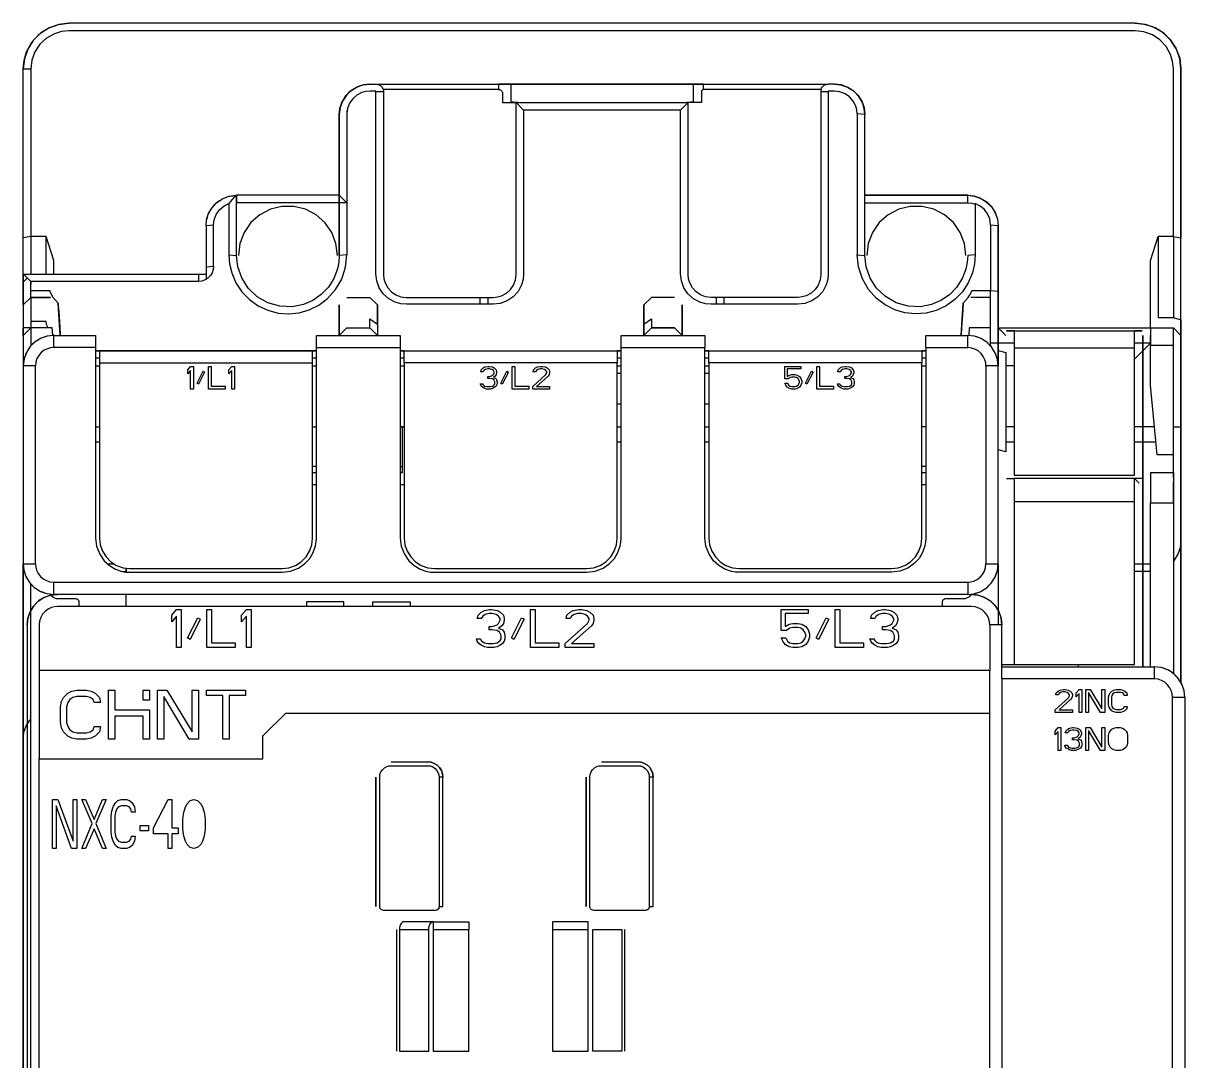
# Model space of a CAD drawing. Header units: millimetres. Extents: x 0 to 76, y 0 to 128.
# Drawn here: x 0 to 76.3, y 59.4 to 127.5 of the extents above; entities that cross this region are included whole.
import ezdxf

# ---------------------------------------------------------------- set-up
doc = ezdxf.new("R2010")
doc.units = ezdxf.units.MM

# ---------------------------------------------------------------- blocks, each defined once
blk = doc.blocks.new('CHINT_1fa321dc94625c5e8a72dc7045095d5d_FACE_0')
at = {"color": 141, "linetype": 'Continuous', "true_color": 0x40d9ff}
for p, q in [((73, 127.5), (3, 127.5)), ((23.65, 123), (23.15, 123)), ((52.373, 123.151), (44.65, 123.151)), ((52.85, 123), (52.35, 123)), ((53.25, 123.5), (52.85, 123.5)), ((20.75, 121.5), (20.75, 116.2)), ((21.25, 121.5), (21.25, 115.7)), ((55.25, 116.2), (55.25, 121.5)), ((13.956, 116.2), (14, 116.2)), ((20.75, 116.2), (14, 116.2)), ((20.75, 116.2), (14, 116.2)), ((14, 116.2), (14, 116.2)), ((14, 116.2), (14, 116.2)), ((14, 116.2), (14, 115.7)), ((21.25, 115.7), (20.75, 116.2)), ((55.25, 116.2), (55.25, 116.2)), ((62, 116.2), (55.25, 116.2)), ((14, 115.7), (14, 115.7)), ((21.25, 115.7), (14, 115.7)), ((64, 114.2), (64, 109.913)), ((0.5, 113.5), (0, 113.419)), ((0, 109), (0, 113.419)), ((0.5, 113.5), (0.5, 111)), ((75.5, 113.5), (74.5, 113.5)), ((75.5, 113.5), (76, 113.419)), ((12, 111.647), (12, 111)), ((12.5, 111.544), (12.5, 111.544)), ((0.5, 110.544), (0.044, 111)), ((11.5, 111), (0.044, 111)), ((0.5, 110.544), (0.5, 110.36)), ((63.5, 106.307), (63.5, 109.956)), ((64, 107.5), (64, 109.913)), ((0.5, 109.156), (0.5, 108.408)), ((30, 109.044), (30, 109.5)), ((30.5, 109.5), (30.5, 109.044)), ((45.5, 109.044), (45.5, 109.5)), ((46, 109.5), (46, 109.044)), ((63.5, 109.5), (62.201, 109.5)), ((0, 108.927), (0, 108.77)), ((0, 108.742), (0, 108.501)), ((0, 108.435), (0, 108.077)), ((0, 107.5), (0, 105)), ((0, 107.5), (0, 20.5)), ((2, 107), (1.927, 107.073)), ((20.75, 107), (21.25, 107.5)), ((21.25, 107.5), (22.75, 107.5)), ((41.25, 107.5), (42.75, 107.5)), ((42.75, 107.5), (41.25, 107.5)), ((41.25, 107.5), (41.25, 107.5)), ((42.75, 107.5), (43.25, 107)), ((64, 106.5), (64, 107.5)), ((64, 107.5), (64, 106.018)), ((64, 105), (64, 107.5)), ((64, 107.5), (64, 107.5)), ((65.05, 107.3), (72.95, 107.3)), ((5, 106), (4.75, 106)), ((19.25, 106.2), (24.75, 106.2)), ((39.25, 106.2), (44.75, 106.2)), ((64, 106.5), (63.5, 106.5)), ((64, 106.5), (64, 106.018)), ((65.05, 106.5), (64, 106.5)), ((64, 105), (64, 106.5)), ((64, 106.018), (64, 105)), ((65.05, 106.188), (72.95, 106.188)), ((5, 105.5), (4.75, 105.5)), ((19.25, 105.5), (19, 105.5)), ((25, 105.5), (24.75, 105.5)), ((39.25, 105.5), (39, 105.5)), ((45, 105.5), (44.75, 105.5)), ((59.25, 105.5), (59, 105.5)), ((4.75, 105), (5, 105)), ((19, 105), (19.25, 105)), ((24.75, 105), (25, 105)), ((39, 105), (39.25, 105)), ((39.25, 104.5), (39, 104.5)), ((44.75, 105), (45, 105)), ((45, 104.5), (44.75, 104.5)), ((59, 105), (59.25, 105)), ((65.05, 105), (64.5, 105)), ((39, 102.5), (39.25, 102.5)), ((44.75, 102.5), (45, 102.5)), ((4.75, 101), (5, 101)), ((19, 101), (19.25, 101)), ((39, 101), (39.25, 101)), ((44.75, 101), (45, 101)), ((59.25, 101), (59, 101)), ((65.05, 101), (64.5, 101)), ((74.265, 101), (72.95, 101)), ((5, 100), (4.75, 100)), ((39.25, 100), (39, 100)), ((45, 100), (44.75, 100)), ((65.05, 100), (64.5, 100)), ((74.359, 100), (72.95, 100)), ((19.25, 98.386), (19, 98.386)), ((59.25, 98.386), (59, 98.386)), ((19, 98), (19.25, 98)), ((59, 98), (59.25, 98)), ((19.25, 97.2), (19, 97.2)), ((25, 97.2), (24.75, 97.2)), ((59.25, 97.2), (59, 97.2)), ((64.55, 97.6), (65.019, 97.6)), ((73.45, 97.6), (72.981, 97.6)), ((75.5, 96), (75.5, 97.371)), ((65.05, 96.1), (72.95, 96.1)), ((75.5, 96), (75.5, 84.807)), ((5.542, 92), (5.97, 92)), ((64, 92), (64, 88)), ((72.95, 92), (74, 92)), ((74, 91.5), (72.95, 91.5)), ((0.5, 36), (0.5, 90.693)), ((6.75, 89.2), (6.75, 90)), ((0.25, 88), (0.25, 40)), ((64.25, 85.384), (69.25, 85.384)), ((69.25, 85.39), (69.25, 85.25)), ((64.25, 84.45), (64.25, 43.55)), ((24.15, 79), (26.55, 79)), ((37.95, 79), (40.35, 79)), ((24.5, 68), (24.5, 60)), ((24.699, 68), (26.616, 68)), ((26.918, 68), (29.25, 68)), ((34.75, 68), (37.082, 68)), ((39.5, 60), (39.5, 68))]:
    blk.add_line(p, q, dxfattribs=at)
for points in [[(0, 124.5), (0.055, 125.071), (0.22, 125.627), (0.564, 126.25), (1.047, 126.777), (1.64, 127.174), (2.305, 127.418), (3, 127.5)], [(3, 127.5), (2.332, 127.425), (1.698, 127.203), (1.13, 126.845), (0.655, 126.37), (0.297, 125.802), (0.075, 125.168), (0, 124.5)], [(73, 127.5), (73.571, 127.445), (74.127, 127.28), (74.75, 126.936), (75.277, 126.453), (75.674, 125.86), (75.918, 125.195), (76, 124.5)], [(76, 124.5), (75.925, 125.168), (75.703, 125.802), (75.346, 126.37), (74.87, 126.845), (74.302, 127.203), (73.668, 127.425), (73, 127.5)], [(75.5, 113.5), (75.5, 124.5), (75.453, 124.982), (75.311, 125.453), (75.022, 125.97), (74.618, 126.405), (74.124, 126.733), (73.572, 126.934), (73, 127), (3, 127), (2.518, 126.953), (2.047, 126.811), (1.53, 126.522), (1.095, 126.118), (0.767, 125.624), (0.566, 125.072), (0.5, 124.5)], [(0, 113.419), (0, 124.5), (0.5, 124.5), (0.5, 113.5)], [(75.5, 101), (76, 101), (76, 124.5), (76, 113.419)], [(22.75, 123.5), (22.344, 123.458), (21.953, 123.334), (21.551, 123.101), (21.214, 122.781), (20.96, 122.393), (20.803, 121.957), (20.75, 121.5)], [(20.75, 121.5), (20.8, 121.945), (20.948, 122.368), (21.186, 122.747), (21.503, 123.064), (21.882, 123.302), (22.305, 123.45), (22.75, 123.5)], [(20.75, 121.5), (20.791, 121.904), (20.913, 122.291), (21.146, 122.694), (21.467, 123.034), (21.856, 123.289), (22.293, 123.447), (22.75, 123.5)], [(32.85, 121.802), (32.85, 111.044), (32.816, 110.676), (32.713, 110.317), (32.486, 109.894), (32.162, 109.534), (31.762, 109.264), (31.314, 109.098), (30.85, 109.044), (25.15, 109.044), (24.782, 109.078), (24.422, 109.181), (23.997, 109.41), (23.638, 109.735), (23.368, 110.136), (23.204, 110.581), (23.15, 111.044), (23.15, 123.044), (22.75, 123.044), (22.487, 123.02), (22.231, 122.951), (21.906, 122.783), (21.63, 122.542), (21.422, 122.241), (21.293, 121.901), (21.25, 121.544), (21.25, 112.294)], [(22.75, 123.5), (23.15, 123.5), (31.2, 123.5), (31.2, 123.151), (23.627, 123.151)], [(23.15, 123.5), (23.224, 123.494), (23.289, 123.48), (23.378, 123.445), (23.469, 123.385), (23.555, 123.293), (23.627, 123.151)], [(23.627, 123.151), (23.644, 123.078), (23.65, 123), (23.65, 111), (23.677, 110.717), (23.756, 110.448), (23.926, 110.133), (24.166, 109.868), (24.462, 109.667), (24.795, 109.542), (25.15, 109.5), (30.85, 109.5), (31.135, 109.527), (31.405, 109.607), (31.718, 109.777), (31.982, 110.016), (32.182, 110.312), (32.307, 110.644), (32.35, 111), (32.351, 122.3)], [(31.2, 123.5), (44.65, 123.5), (44.475, 123.5), (44.1, 123.5), (31.9, 123.5), (31.525, 123.5), (31.2, 123.5)], [(31.2, 123.151), (31.263, 123.144), (31.321, 123.122), (31.374, 123.087), (31.417, 123.041), (31.448, 122.986), (31.463, 122.936), (31.468, 122.883), (31.468, 122.3), (32.351, 122.3)], [(43.293, 122.3), (43.373, 122.301), (43.449, 122.303), (43.553, 122.31), (43.646, 122.32), (44, 122.367), (44, 123.5), (32, 123.5), (32, 122.367), (32.354, 122.32), (32.415, 122.313), (32.481, 122.307), (32.589, 122.302), (32.707, 122.3)], [(54.75, 121.544), (54.727, 121.806), (54.658, 122.06), (54.491, 122.387), (54.249, 122.662), (53.948, 122.871), (53.607, 123), (53.25, 123.044), (52.85, 123.044), (52.85, 111.044), (52.816, 110.676), (52.714, 110.318), (52.485, 109.892), (52.16, 109.532), (51.758, 109.262), (51.312, 109.097), (50.85, 109.044), (45.15, 109.044), (44.78, 109.078), (44.419, 109.182), (43.996, 109.41), (43.638, 109.734), (43.369, 110.135), (43.204, 110.581), (43.15, 111.044), (43.15, 121.802)], [(52.373, 123.151), (52.356, 123.077), (52.35, 123), (52.35, 111), (52.307, 110.644), (52.182, 110.312), (51.982, 110.016), (51.718, 109.777), (51.405, 109.607), (51.135, 109.527), (50.85, 109.5), (45.15, 109.5), (44.795, 109.542), (44.462, 109.667), (44.166, 109.868), (43.926, 110.133), (43.756, 110.448), (43.677, 110.717), (43.65, 111), (43.648, 122.3)], [(44.65, 123.151), (44.627, 123.149), (44.605, 123.142), (44.581, 123.129), (44.56, 123.11), (44.545, 123.087), (44.535, 123.061), (44.532, 123.033), (44.532, 122.3), (43.648, 122.3)], [(44.65, 123.151), (44.65, 123.5), (52.85, 123.5)], [(52.373, 123.151), (52.412, 123.242), (52.465, 123.32), (52.525, 123.38), (52.587, 123.426), (52.641, 123.454), (52.701, 123.477), (52.77, 123.494), (52.85, 123.5)], [(55.25, 121.5), (55.208, 121.906), (55.084, 122.298), (54.851, 122.699), (54.531, 123.036), (54.142, 123.29), (53.707, 123.447), (53.25, 123.5)], [(53.25, 123.5), (53.695, 123.45), (54.118, 123.302), (54.497, 123.064), (54.814, 122.747), (55.052, 122.368), (55.2, 121.945), (55.25, 121.5)], [(53.25, 123.5), (53.659, 123.458), (54.052, 123.332), (54.452, 123.099), (54.787, 122.779), (55.04, 122.392), (55.197, 121.957), (55.25, 121.5)], [(32.85, 121.802), (32.351, 122.3), (43.648, 122.3), (43.15, 121.802), (32.85, 121.802)], [(20.75, 116.2), (20.75, 112.25), (20.75, 121.5)], [(21.264, 121.661), (21.273, 121.764), (21.279, 121.786)], [(55.25, 121.5), (54.75, 121.544), (54.75, 112.294), (55.25, 112.25), (55.25, 121.5)], [(12, 114.2), (12.038, 114.586), (12.15, 114.959), (12.374, 115.365), (12.687, 115.709), (13.071, 115.971), (13.501, 116.137), (13.956, 116.2)], [(13.09, 115.979), (13.108, 115.99), (13.302, 116.06)], [(13.102, 115.983), (13.132, 116.002), (13.338, 116.074)], [(13.5, 115.658), (13.5, 112.294), (14, 112.25), (14, 116.2)], [(13.956, 116.2), (13.711, 115.93), (13.5, 115.658)], [(13.523, 116.14), (13.543, 116.147), (13.748, 116.171)], [(13.528, 116.141), (13.555, 116.15), (13.779, 116.175)], [(55.25, 116.2), (62, 116.2), (62, 116.2)], [(55.25, 115.7), (62, 115.7), (62, 116.2)], [(55.25, 112.25), (55.25, 112.25), (55.25, 116.2)], [(62, 116.2), (62.407, 116.158), (62.798, 116.034), (63.199, 115.801), (63.536, 115.481), (63.79, 115.092), (63.947, 114.657), (64, 114.2)], [(62, 116.2), (62.445, 116.15), (62.868, 116.002), (63.247, 115.764), (63.564, 115.447), (63.802, 115.068), (63.95, 114.645), (64, 114.2)], [(62, 116.2), (62.044, 116.2), (62.43, 116.153), (62.802, 116.032), (63.202, 115.799), (63.537, 115.479), (63.79, 115.092), (63.947, 114.657), (64, 114.2)], [(12.159, 114.976), (12.166, 114.997), (12.272, 115.18)], [(12.178, 115.01), (12.198, 115.068), (12.297, 115.225)], [(12.389, 115.381), (12.399, 115.399), (12.546, 115.553)], [(12.408, 115.402), (12.436, 115.447), (12.577, 115.588)], [(12.5, 114.244), (12.514, 114.452), (12.558, 114.655), (12.695, 114.983), (12.907, 115.271), (13.181, 115.5), (13.5, 115.658)], [(12.705, 115.721), (12.719, 115.736), (12.896, 115.851)], [(12.722, 115.732), (12.753, 115.764), (12.931, 115.876)], [(20.625, 112.25), (20.531, 113.028), (20.253, 113.76), (19.808, 114.405), (19.221, 114.925), (18.527, 115.289), (17.767, 115.476), (16.983, 115.476), (16.223, 115.289), (15.529, 114.925), (14.942, 114.405), (14.497, 113.76), (14.219, 113.028), (14.125, 112.25)], [(61.875, 112.25), (61.781, 113.028), (61.503, 113.76), (61.058, 114.405), (60.471, 114.925), (59.777, 115.289), (59.017, 115.476), (58.233, 115.476), (57.473, 115.289), (56.779, 114.925), (56.192, 114.405), (55.747, 113.76), (55.469, 113.028), (55.375, 112.25)], [(62, 115.7), (62.264, 115.677), (62.5, 115.612)], [(63.5, 114.244), (63.486, 114.449), (63.444, 114.65), (63.307, 114.98), (63.095, 115.269), (62.82, 115.499), (62.5, 115.658), (62.5, 112.294)], [(12.041, 114.596), (12.042, 114.606), (12.079, 114.723)], [(12.047, 114.617), (12.05, 114.645), (12.087, 114.75)], [(12, 111.5), (12.5, 111.544), (12.5, 114.244), (12, 114.2), (12, 111.5)], [(64, 114.2), (63.5, 114.244), (63.5, 109.956), (64, 109.913)], [(64, 107.5), (64, 114.2), (64, 114.2)], [(1.5, 111), (1.5, 113.5), (0.5, 113.5)], [(2, 111), (2, 111.919), (1.5, 113.5)], [(74, 107.5), (74, 111.919), (74.5, 113.5)], [(74.5, 113.5), (74.5, 108.184), (75.5, 108.184)], [(75.5, 113.5), (75.5, 108.184), (76, 108.026), (76, 113.419)], [(13.5, 112.294), (13.545, 111.701), (13.686, 111.11), (13.958, 110.465), (14.349, 109.873), (14.844, 109.359), (15.422, 108.947), (16.058, 108.649), (16.731, 108.472), (17.423, 108.419), (18.112, 108.489), (18.781, 108.683), (19.41, 108.996), (19.977, 109.422), (20.506, 110.011), (20.906, 110.699), (21.166, 111.492), (21.25, 112.294)], [(21.25, 112.294), (20.75, 112.25), (20.721, 111.811), (20.633, 111.369), (20.396, 110.745), (20.033, 110.171), (19.561, 109.679), (19.005, 109.294), (18.389, 109.031), (17.666, 108.888), (16.85, 108.916), (16.068, 109.138), (15.362, 109.541), (14.771, 110.103), (14.341, 110.772), (14.083, 111.505), (14, 112.25)], [(62.5, 112.294), (62.455, 111.7), (62.314, 111.108), (62.041, 110.463), (61.649, 109.871), (61.154, 109.358), (60.576, 108.946), (59.94, 108.648), (59.266, 108.472), (58.574, 108.419), (57.884, 108.49), (57.214, 108.684), (56.586, 108.999), (56.019, 109.426), (55.49, 110.016), (55.091, 110.706), (54.833, 111.496), (54.75, 112.294)], [(62.5, 112.294), (62, 112.25), (61.97, 111.801), (61.878, 111.35), (61.638, 110.729), (61.273, 110.157), (60.798, 109.668), (60.239, 109.286), (59.623, 109.026), (58.898, 108.886), (58.083, 108.919), (57.301, 109.146), (56.597, 109.552), (56.021, 110.103), (55.591, 110.771), (55.333, 111.504), (55.25, 112.25)], [(12.5, 111.544), (12.477, 111.327), (12.405, 111.12), (12.287, 110.927), (12.128, 110.765), (11.936, 110.644), (11.724, 110.569), (11.5, 110.544)], [(12, 111.5), (12, 111), (11.5, 111)], [(0, 109), (0, 111), (0.044, 111)], [(0, 111), (0, 109.913), (0, 109.693), (0, 109.489), (0, 109.309), (0, 109.165), (0, 109.064), (0, 109.016), (0, 109)], [(0.044, 111), (0.03, 111), (0.008, 111), (0, 111)], [(0, 109), (0, 110.5), (0.272, 110.772)], [(11.5, 111), (11.5, 110.544), (0.5, 110.544)], [(12, 111), (12, 110.957), (12, 110.831), (12, 110.684)], [(0, 110.5), (0, 110.492), (0, 110.467), (0, 110.381), (0, 110.248), (0, 110.074), (0, 109)], [(0.5, 109.402), (0.5, 109.956), (0.5, 110.544)], [(0.5, 109.956), (1.738, 109.956), (1.754, 109.879), (1.782, 109.801), (1.954, 109.519), (2.291, 109.128)], [(61.709, 109.128), (62.024, 109.491), (62.151, 109.672), (62.228, 109.825), (62.262, 109.956), (63.5, 109.956)], [(64, 109.913), (64, 109.748), (64, 109.592), (64, 109.392), (64, 109.226), (64, 109.101), (64, 109.025), (64, 109), (64, 108.977), (64, 108.909), (64, 108.743), (64, 108.501), (64, 108.199), (64, 107.857), (64, 107.5)], [(0.5, 109.5), (0.5, 109.447), (0.5, 109.292), (0.5, 109.039), (0.5, 108.703), (0.5, 108.304), (0.5, 107.909), (0.5, 107.5), (0, 107.5)], [(0.5, 109.5), (0, 109), (0, 108.977), (0, 108.909), (0, 108.742)], [(0.5, 109.5), (0.5, 109.5), (0.5, 109.5)], [(0.5, 109.5), (1.799, 109.5), (0.5, 109.5)], [(2.291, 109.128), (2.295, 109.076), (2.297, 109.044), (2.298, 109.033), (2.299, 109.011), (2.304, 108.943), (2.315, 108.777), (2.331, 108.535), (2.351, 108.233), (2.374, 107.891), (2.398, 107.533), (2.433, 107), (2.291, 109.128)], [(21.25, 109.5), (22.75, 109.5), (23.25, 109)], [(42.75, 109.5), (41.25, 109.5), (40.75, 109)], [(61.709, 109.128), (61.705, 109.076), (61.703, 109.044), (61.702, 109.033), (61.699, 108.99), (61.691, 108.861), (61.677, 108.652), (61.658, 108.376), (61.637, 108.049), (61.62, 107.795), (61.602, 107.533), (61.567, 107), (61.709, 109.128)], [(0, 108.501), (0, 108.199), (0, 107.857), (0, 107.5)], [(20.75, 107), (20.75, 107.07), (20.75, 107.271), (20.75, 107.474), (20.75, 107.732), (20.75, 108.561), (20.75, 108.747), (20.75, 108.886), (20.75, 108.971), (20.75, 109), (20.75, 108.957), (20.75, 108.828), (20.75, 108.619), (20.75, 108.344), (20.75, 108.019), (20.75, 107.763), (20.75, 107.5), (20.75, 107)], [(23.25, 107.732), (23.25, 108.561), (23.25, 108.714), (23.25, 108.836), (23.25, 108.959), (23.25, 109)], [(23.25, 109), (23.25, 108.977), (23.25, 108.909), (23.25, 108.743), (23.25, 108.501), (23.25, 108.199), (23.25, 107.857), (23.25, 107.5), (23.25, 107), (23.25, 107)], [(40.75, 107), (40.75, 107.5), (40.75, 107.763), (40.75, 108.019), (40.75, 108.344), (40.75, 108.619), (40.75, 108.828), (40.75, 108.957), (40.75, 109)], [(40.75, 109), (40.75, 108.971), (40.75, 108.886), (40.75, 108.747), (40.75, 108.561), (40.75, 107.732)], [(43.25, 107), (43.25, 107.029), (43.25, 107.121), (43.25, 107.37), (43.25, 107.732), (43.25, 108.561), (43.25, 108.714), (43.25, 108.836), (43.25, 108.959), (43.25, 109), (43.25, 108.977), (43.25, 108.909), (43.25, 108.743), (43.25, 108.501), (43.25, 108.199), (43.25, 107.857), (43.25, 107.5), (43.25, 107)], [(1.628, 107.5), (1.533, 107.714), (1.5, 107.926), (0.5, 107.926)], [(22.75, 107.5), (22.75, 107.523), (22.75, 107.596), (22.75, 107.796), (22.75, 108.086), (23.25, 107.732)], [(23.25, 107.732), (23.25, 107.478), (23.25, 107.273), (23.25, 107.067), (23.25, 107)], [(40.75, 107.732), (41.25, 108.086), (41.25, 107.879), (41.25, 107.716), (41.25, 107.556), (41.25, 107.5)], [(40.75, 107.732), (40.75, 107.474), (40.75, 107.271), (40.75, 107.07), (40.75, 107)], [(76, 108.026), (76, 107.834), (76, 107.653), (76, 107.429), (76, 107.243), (76, 107.107), (76, 107.026), (76, 107)], [(0, 107), (0.5, 107.5), (0.5, 106.314)], [(0, 107.5), (0, 107.49), (0, 107.357), (0, 107.163), (0, 107.04), (0, 107)], [(0, 107), (0, 107.016), (0, 107.064), (0, 107.172), (0, 107.333), (0, 107.5)], [(2, 107), (1.582, 106.956), (1.183, 106.825), (0.788, 106.591), (0.457, 106.273), (0.208, 105.888), (0.053, 105.456), (0, 105)], [(1.933, 106.993), (1.899, 107.5), (0.5, 107.5)], [(1.159, 106.811), (1.132, 106.802), (0.942, 106.683)], [(1.568, 106.951), (1.555, 106.95), (1.432, 106.907)], [(2, 107), (2, 107.011), (1.926, 107.099)], [(4.75, 106.2), (2, 106.2), (2, 107)], [(2, 107), (4.75, 107), (4.75, 106.2)], [(19.25, 106.2), (19.25, 107), (24.75, 107), (24.75, 106.2)], [(21.25, 107.5), (22.75, 107.5), (23.25, 107)], [(39.25, 106.2), (39.25, 107), (44.75, 107), (44.75, 106.2)], [(41.25, 107.5), (40.75, 107), (40.75, 107), (41.25, 107.5)], [(59.25, 106.2), (62, 106.2), (62, 107)], [(59.25, 106.2), (59.25, 107), (62, 107)], [(64, 105), (63.956, 105.418), (63.825, 105.817), (63.591, 106.212), (63.273, 106.543), (62.888, 106.792), (62.456, 106.947), (62, 107)], [(62.45, 106.948), (62.445, 106.95), (62.001, 107)], [(63.5, 106.307), (63.5, 107.5), (62.101, 107.5), (62.067, 106.992)], [(62.877, 106.796), (62.868, 106.802), (62.593, 106.898)], [(64, 107.5), (74, 107.5), (75.5, 107.5), (76, 107), (76, 84.194), (76, 93.5)], [(64, 107.5), (64.5, 107), (64, 107.5)], [(64, 106.018), (64, 106.424), (64, 106.786), (64, 107.087), (64, 107.313), (64, 107.453), (64, 107.5)], [(64, 107.5), (64, 107.494), (64, 107.475), (64, 107.426), (64, 107.354), (64, 106.5)], [(65.05, 107.3), (64.983, 107.3), (64.839, 107.3), (64.718, 107.3), (64.626, 107.3), (64.569, 107.3), (64.55, 107.3), (64.646, 107.3), (64.739, 107.3), (64.843, 107.3), (64.93, 107.3), (64.996, 107.3), (65.037, 107.3), (65.05, 107.3)], [(65.05, 107.3), (65.05, 107.277), (65.05, 107.208), (65.05, 107.046), (65.05, 106.812), (65.05, 106.52), (65.05, 106.188)], [(72.95, 106.188), (72.95, 106.493), (72.95, 106.764), (72.95, 106.99), (72.95, 107.159), (72.95, 107.264), (72.95, 107.3)], [(72.95, 107.3), (73.067, 107.3), (73.205, 107.3), (73.316, 107.3), (73.397, 107.3), (73.437, 107.3), (73.45, 107.3), (73.334, 107.3), (73.224, 107.3), (73.125, 107.3), (73.044, 107.3), (72.987, 107.3), (72.959, 107.3), (72.95, 107.3)], [(73.5, 94.8), (73.5, 105.793), (73.5, 107), (73.5, 106.957), (73.5, 106.827), (73.5, 106.616), (73.5, 106.392), (73.5, 106.134), (73.5, 103.741), (73.5, 95.2), (73.5, 97.5), (73.5, 97.457), (73.5, 97.327), (73.5, 97.117), (73.5, 96.84), (73.5, 96.514), (73.5, 96.261), (73.5, 96), (73.5, 85.25)], [(74, 107.5), (74, 107.454), (74, 107.318), (74, 107.071), (74, 106.739), (74, 106.345)], [(74, 106.5), (74, 107), (74, 107)], [(75.5, 106.345), (75.5, 106.713), (75.5, 107.028), (75.5, 107.287), (75.5, 107.447), (75.5, 107.5)], [(76, 84.194), (76, 104.5), (76, 107)], [(76, 107), (76, 106.991), (76, 106.962), (76, 106.867), (76, 106.696), (76, 106.441), (76, 106.134), (76, 98.943), (76, 98.694), (76, 98.461), (76, 98.102), (76, 97.784), (76, 97.569), (76, 97.5), (76, 97.477), (76, 97.406), (76, 97.238), (76, 96.996), (76, 96.695), (76, 96.357), (76, 96), (76, 84.194)], [(0.448, 106.259), (0.436, 106.247), (0.3, 106.031)], [(0.772, 106.576), (0.753, 106.564), (0.586, 106.396)], [(2, 106.2), (1.796, 106.183), (1.599, 106.131), (1.376, 106.025), (1.181, 105.877), (1.019, 105.692), (0.899, 105.477), (0.825, 105.243), (0.8, 105)], [(4.75, 106.2), (4.75, 93.7), (4.817, 93.155), (5.021, 92.629), (5.316, 92.208), (5.658, 91.894), (6.055, 91.658), (6.486, 91.51), (6.742, 91.465), (7, 91.45), (17, 91.45), (17.545, 91.517), (18.071, 91.721), (18.492, 92.016), (18.806, 92.358), (19.042, 92.755), (19.19, 93.186), (19.235, 93.442), (19.25, 93.7), (19.25, 106.2)], [(4.75, 106), (19.25, 106), (19, 106)], [(5, 106), (4.888, 106), (4.75, 106)], [(5, 106), (5, 105.2), (19, 105.2), (19, 106), (5, 106)], [(24.75, 106.2), (24.75, 93.7), (24.817, 93.155), (25.022, 92.628), (25.317, 92.207), (25.659, 91.893), (26.056, 91.658), (26.488, 91.509), (26.743, 91.465), (27, 91.45), (37, 91.45), (37.545, 91.517), (38.071, 91.721), (38.492, 92.016), (38.806, 92.358), (39.042, 92.755), (39.19, 93.186), (39.235, 93.442), (39.25, 93.7), (39.25, 106.2)], [(25, 106), (24.75, 106), (39.25, 106), (39, 106)], [(39, 106), (39, 105.2), (25, 105.2), (25, 106), (39, 106)], [(59.25, 106.2), (59.25, 93.7), (59.235, 93.443), (59.191, 93.188), (59.042, 92.756), (58.807, 92.359), (58.493, 92.017), (58.072, 91.722), (57.545, 91.517), (57, 91.45), (47, 91.45), (46.743, 91.465), (46.488, 91.509), (46.056, 91.658), (45.659, 91.893), (45.317, 92.207), (45.022, 92.628), (44.817, 93.155), (44.75, 93.7), (44.75, 106.2)], [(45, 106), (44.75, 106), (59.25, 106), (59, 106)], [(59, 106), (59, 105.2), (45, 105.2), (45, 106), (59, 106)], [(63.2, 105), (63.183, 105.204), (63.131, 105.401), (63.025, 105.624), (62.877, 105.819), (62.692, 105.981), (62.477, 106.101), (62.243, 106.175), (62, 106.2)], [(63.259, 106.552), (63.247, 106.564), (63.031, 106.7)], [(63.576, 106.228), (63.564, 106.247), (63.396, 106.414)], [(63.811, 105.841), (63.802, 105.868), (63.683, 106.058)], [(64, 106.018), (64.5, 105.888), (64.5, 99.353), (64, 99.482)], [(65.05, 106.188), (65.05, 97.822), (72.95, 97.822), (72.95, 106.188)], [(72.95, 105.45), (74, 106.5), (72.95, 106.5)], [(75.5, 97.677), (75.5, 99.155), (75.5, 106.345), (74, 106.345)], [(75.5, 99.155), (74.438, 99.155), (74.01, 103.742), (74, 103.953), (74, 106.345)], [(0.052, 105.45), (0.05, 105.445), (0, 105.001)], [(0.204, 105.877), (0.198, 105.868), (0.102, 105.593)], [(63.951, 105.432), (63.95, 105.445), (63.907, 105.568)], [(0.8, 92), (0.8, 105), (0, 105), (0, 92), (0.8, 92)], [(5, 105.2), (5, 93.7), (5.05, 93.255), (5.198, 92.832), (5.436, 92.453), (5.753, 92.136), (6.132, 91.898), (6.555, 91.75), (7, 91.7), (17, 91.7), (17.445, 91.75), (17.868, 91.898), (18.247, 92.136), (18.564, 92.453), (18.802, 92.832), (18.95, 93.255), (19, 93.7), (19, 105.2)], [(10.985, 104.959), (11.169, 104.959), (11.169, 103.483), (10.985, 103.483), (10.985, 104.708), (10.8, 104.488), (10.8, 104.739), (10.985, 104.959)], [(11.415, 103.86), (11.815, 104.645), (11.907, 104.582), (11.507, 103.797), (11.415, 103.86)], [(13.26, 103.483), (12.153, 103.483), (12.153, 104.959), (12.338, 104.959), (12.338, 103.671), (13.26, 103.671), (13.26, 103.483)], [(13.691, 104.959), (13.875, 104.959), (13.875, 103.483), (13.691, 103.483), (13.691, 104.708), (13.506, 104.488), (13.506, 104.739), (13.691, 104.959)], [(25, 105.2), (25, 93.7), (25.05, 93.255), (25.198, 92.832), (25.436, 92.453), (25.753, 92.136), (26.132, 91.898), (26.555, 91.75), (27, 91.7), (37, 91.7), (37.445, 91.75), (37.868, 91.898), (38.247, 92.136), (38.564, 92.453), (38.802, 92.832), (38.95, 93.255), (39, 93.7), (39, 105.2)], [(31.107, 103.828), (31.076, 103.734), (31.015, 103.64), (30.923, 103.577), (30.8, 103.514), (30.677, 103.483), (30.431, 103.483), (30.308, 103.514), (30.185, 103.577), (30.092, 103.64), (30.031, 103.734), (30, 103.828), (30.154, 103.828), (30.185, 103.766), (30.246, 103.703), (30.308, 103.671), (30.461, 103.64), (30.646, 103.64), (30.8, 103.671), (30.861, 103.703), (30.923, 103.766), (30.953, 103.828), (30.953, 103.954), (30.892, 104.08), (30.8, 104.142), (30.615, 104.174), (30.492, 104.174), (30.492, 104.3), (30.615, 104.3), (30.8, 104.362), (30.861, 104.425), (30.923, 104.551), (30.923, 104.614), (30.861, 104.708), (30.769, 104.771), (30.615, 104.802), (30.492, 104.802), (30.338, 104.771), (30.246, 104.708), (30.185, 104.614), (30.031, 104.614), (30.062, 104.739), (30.185, 104.865), (30.308, 104.928), (30.523, 104.959), (30.584, 104.959), (30.8, 104.928), (30.923, 104.865), (31.046, 104.739), (31.076, 104.614), (31.076, 104.551), (31.046, 104.425), (30.984, 104.331), (30.861, 104.237), (31.015, 104.174), (31.076, 104.08), (31.107, 103.954), (31.107, 103.828)], [(31.353, 103.86), (31.753, 104.645), (31.845, 104.582), (31.445, 103.797), (31.353, 103.86)], [(33.198, 103.483), (32.091, 103.483), (32.091, 104.959), (32.276, 104.959), (32.276, 103.671), (33.198, 103.671), (33.198, 103.483)], [(34.551, 103.483), (33.444, 103.483), (33.444, 103.64), (34.305, 104.425), (34.367, 104.551), (34.367, 104.614), (34.305, 104.708), (34.213, 104.771), (34.059, 104.802), (33.936, 104.802), (33.782, 104.771), (33.69, 104.708), (33.629, 104.614), (33.475, 104.614), (33.506, 104.739), (33.629, 104.865), (33.752, 104.928), (33.967, 104.959), (34.09, 104.959), (34.274, 104.928), (34.397, 104.865), (34.52, 104.739), (34.551, 104.614), (34.551, 104.551), (34.52, 104.425), (34.459, 104.331), (33.69, 103.64), (34.551, 103.64), (34.551, 103.483)], [(45, 105.2), (45, 93.7), (45.05, 93.255), (45.198, 92.832), (45.436, 92.453), (45.753, 92.136), (46.132, 91.898), (46.555, 91.75), (47, 91.7), (57, 91.7), (57.445, 91.75), (57.868, 91.898), (58.247, 92.136), (58.564, 92.453), (58.802, 92.832), (58.95, 93.255), (59, 93.7), (59, 105.2)], [(50.461, 104.268), (50.338, 104.237), (50.215, 104.142), (50, 104.142), (50, 104.959), (51.046, 104.959), (51.046, 104.802), (50.154, 104.802), (50.154, 104.3), (50.308, 104.394), (50.461, 104.425), (50.646, 104.425), (50.8, 104.394), (50.953, 104.3), (51.046, 104.174), (51.107, 104.017), (51.107, 103.891), (51.046, 103.734), (50.953, 103.609), (50.8, 103.514), (50.646, 103.483), (50.461, 103.483), (50.308, 103.514), (50.154, 103.609), (50.062, 103.734), (50, 103.86), (50.185, 103.86), (50.246, 103.734), (50.338, 103.671), (50.461, 103.64), (50.646, 103.64), (50.769, 103.671), (50.861, 103.734), (50.923, 103.828), (50.953, 103.923), (50.953, 103.985), (50.923, 104.08), (50.861, 104.174), (50.769, 104.237), (50.646, 104.268), (50.461, 104.268)], [(51.353, 103.86), (51.753, 104.645), (51.845, 104.582), (51.445, 103.797), (51.353, 103.86)], [(53.198, 103.483), (52.091, 103.483), (52.091, 104.959), (52.276, 104.959), (52.276, 103.671), (53.198, 103.671), (53.198, 103.483)], [(54.551, 103.828), (54.52, 103.734), (54.459, 103.64), (54.367, 103.577), (54.244, 103.514), (54.121, 103.483), (53.875, 103.483), (53.752, 103.514), (53.629, 103.577), (53.536, 103.64), (53.475, 103.734), (53.444, 103.828), (53.598, 103.828), (53.629, 103.766), (53.69, 103.703), (53.752, 103.671), (53.905, 103.64), (54.09, 103.64), (54.244, 103.671), (54.305, 103.703), (54.367, 103.766), (54.397, 103.828), (54.397, 103.954), (54.336, 104.08), (54.244, 104.142), (54.059, 104.174), (53.936, 104.174), (53.936, 104.3), (54.059, 104.3), (54.244, 104.362), (54.305, 104.425), (54.367, 104.551), (54.367, 104.614), (54.305, 104.708), (54.213, 104.771), (54.059, 104.802), (53.936, 104.802), (53.782, 104.771), (53.69, 104.708), (53.629, 104.614), (53.475, 104.614), (53.506, 104.739), (53.629, 104.865), (53.752, 104.928), (53.967, 104.959), (54.028, 104.959), (54.244, 104.928), (54.367, 104.865), (54.49, 104.739), (54.52, 104.614), (54.52, 104.551), (54.49, 104.425), (54.428, 104.331), (54.305, 104.237), (54.459, 104.174), (54.52, 104.08), (54.551, 103.954), (54.551, 103.828)], [(63.2, 105), (63.2, 92), (64, 92), (64, 105), (63.2, 105)], [(24.75, 98.386), (24.9, 98.386), (24.9, 101), (25, 101)], [(25, 101), (24.75, 101), (24.9, 101)], [(24.9, 101), (24.993, 101), (25, 101)], [(76, 93.5), (76, 99.5), (76, 101)], [(24.75, 98), (24.9, 98), (24.9, 98.013), (24.9, 98.05), (24.9, 98.109), (24.9, 98.188), (24.9, 98.283), (24.9, 98.386)], [(74.01, 98), (74.004, 98), (74.001, 98), (74, 98), (74, 98)], [(74, 98), (74, 97.958), (74, 97.831), (74, 97.597), (74, 97.277), (74, 96.889), (74, 96.456), (74, 96)], [(74, 98), (75.5, 98), (75.5, 97.947), (75.5, 97.789), (75.5, 97.534), (75.5, 97.195), (75.5, 96.793), (75.5, 96.405), (75.5, 96)], [(65.05, 97.6), (65.048, 97.6), (65.041, 97.6), (65.019, 97.6)], [(65.019, 97.6), (65.034, 97.6), (65.044, 97.6), (65.05, 97.6)], [(73.25, 97.3), (72.95, 97.6), (65.05, 97.6)], [(65.05, 97.6), (65.05, 97.576), (65.05, 97.505), (65.05, 97.337), (65.05, 97.096), (65.05, 96.796), (65.05, 96.457), (65.05, 96.1)], [(72.95, 96.1), (72.95, 96.434), (72.95, 96.751), (72.95, 97.035), (72.95, 97.273), (72.95, 97.451), (72.95, 97.562), (72.95, 97.6)], [(72.95, 97.6), (72.952, 97.6), (72.959, 97.6), (72.981, 97.6)], [(72.981, 97.6), (72.966, 97.6), (72.956, 97.6), (72.95, 97.6)], [(65.05, 96.1), (65.05, 85.39), (72.95, 85.39), (72.95, 96.1)], [(74, 85.25), (74, 96), (75.5, 96)], [(73.5, 94.5), (73.5, 94.619), (73.5, 94.73), (73.5, 94.852), (73.5, 94.956), (73.5, 95.034), (73.5, 95.083), (73.5, 95.1), (73.5, 95.088), (73.5, 95.054), (73.5, 94.985), (73.5, 94.889), (73.5, 94.772), (73.5, 94.642), (73.5, 94.5)], [(73.5, 94.5), (73.5, 85.25), (73.5, 94.8)], [(73.5, 94.8), (73.5, 94.792), (73.5, 94.77), (73.5, 94.735), (73.5, 94.687), (73.5, 94.63), (73.5, 94.567), (73.5, 94.5)], [(73.5, 85.25), (73.5, 93.176), (73.5, 93.234), (73.5, 93.291), (73.5, 93.342), (73.5, 93.388), (73.5, 94.712), (73.5, 94.749), (73.5, 94.777), (73.5, 94.794), (73.5, 94.8)], [(73.5, 94.8), (73.5, 94.788), (73.5, 94.752), (73.5, 94.701), (73.5, 94.641), (73.5, 94.5)], [(73.5, 85.25), (73.5, 90.8), (73.5, 94.552), (73.5, 94.619), (73.5, 94.679), (73.5, 94.73), (73.5, 94.768), (73.5, 94.792), (73.5, 94.8)], [(73.5, 94.5), (73.5, 86.8), (73.5, 86.788), (73.5, 86.754), (73.5, 86.685), (73.5, 86.59), (73.5, 86.472), (73.5, 86.342), (73.5, 86.2), (73.5, 85.25)], [(76, 93.5), (75.95, 93.055), (75.802, 92.632), (75.564, 92.253), (75.5, 92.189)], [(0, 92), (0, 80.5), (0, 47.5), (0, 34.5)], [(0, 55.864), (0, 72.136), (0, 72.552), (0, 72.949), (0, 73.311), (0, 73.622), (0, 73.868), (0, 74.965), (0, 75.235), (0, 75.577), (0, 75.975), (0, 76.413), (0, 76.87), (0, 92)], [(0, 56.08), (0, 71.92), (0, 72.315), (0, 72.693), (0, 73.037), (0, 73.332), (0, 73.566), (0, 74.663), (0, 74.991), (0, 75.415), (0, 75.911), (0, 76.276), (0, 76.655), (0, 77.586), (0, 77.75), (0, 82.75), (0, 82.914), (0, 92)], [(0, 92), (0.044, 91.582), (0.175, 91.183), (0.409, 90.788), (0.727, 90.457), (1.112, 90.208), (1.544, 90.053), (2, 90)], [(0.049, 91.568), (0.05, 91.555), (0.093, 91.432)], [(0.8, 92), (0.817, 91.796), (0.869, 91.599), (0.975, 91.376), (1.123, 91.181), (1.308, 91.019), (1.523, 90.899), (1.757, 90.825), (2, 90.8)], [(6.75, 91.5), (6.75, 91.513), (6.75, 91.55), (6.75, 91.609), (6.75, 91.688), (6.75, 91.728), (6.75, 91.5)], [(62, 90), (62.418, 90.044), (62.817, 90.175), (63.212, 90.409), (63.543, 90.727), (63.792, 91.112), (63.947, 91.544), (64, 92)], [(62, 90.8), (62.204, 90.817), (62.401, 90.869), (62.624, 90.975), (62.819, 91.123), (62.981, 91.308), (63.101, 91.523), (63.175, 91.757), (63.2, 92)], [(63.948, 91.55), (63.95, 91.555), (64, 91.999)], [(0.189, 91.159), (0.198, 91.132), (0.317, 90.942)], [(0.424, 90.772), (0.436, 90.753), (0.604, 90.586)], [(62, 90), (2, 90), (2, 90.8), (62, 90.8), (62, 90)], [(6.541, 91.5), (6.75, 91.5), (6.75, 91.464)], [(63.552, 90.741), (63.564, 90.753), (63.7, 90.969)], [(63.796, 91.123), (63.802, 91.132), (63.898, 91.407)], [(0.25, 88), (0.294, 88.418), (0.425, 88.817), (0.659, 89.212), (0.977, 89.543), (1.362, 89.792), (1.794, 89.947), (2.25, 90)], [(2.25, 90), (1.805, 89.95), (1.382, 89.802), (1.003, 89.564), (0.686, 89.247), (0.448, 88.868), (0.3, 88.445), (0.25, 88)], [(0.741, 90.448), (0.753, 90.436), (0.969, 90.3)], [(1.123, 90.204), (1.132, 90.198), (1.407, 90.102)], [(1.55, 90.052), (1.555, 90.05), (1.998, 90)], [(3.67, 89.2), (3.67, 89.5), (3.669, 89.517), (3.667, 89.534), (3.66, 89.562), (3.647, 89.592), (3.627, 89.622), (3.598, 89.651), (3.56, 89.676), (3.514, 89.694), (3.463, 89.7), (2.3, 89.7), (2.182, 89.712), (2.071, 89.746), (1.947, 89.815), (1.843, 89.911), (1.766, 90.027)], [(62.228, 90.024), (62.186, 89.948), (62.09, 89.844), (61.972, 89.765), (61.84, 89.716), (61.7, 89.7), (60.537, 89.7), (60.512, 89.699), (60.488, 89.694), (60.453, 89.683), (60.427, 89.669), (60.4, 89.65), (60.374, 89.623), (60.352, 89.589), (60.336, 89.547), (60.33, 89.5), (60.33, 89.2)], [(64.25, 88), (64.197, 88.456), (64.042, 88.888), (63.793, 89.273), (63.462, 89.591), (63.067, 89.825), (62.668, 89.956), (62.25, 90), (62.695, 89.95), (63.118, 89.802), (63.497, 89.564), (63.814, 89.247), (64.052, 88.868), (64.2, 88.445), (64.25, 88)], [(62.432, 90.049), (62.445, 90.05), (62.568, 90.093)], [(62.841, 90.189), (62.868, 90.198), (63.058, 90.317)], [(63.228, 90.424), (63.247, 90.436), (63.414, 90.604)], [(21.05, 89.2), (21.05, 89.5), (18.6, 89.5), (18.6, 89.2)], [(22.95, 89.2), (22.95, 89.5), (25.4, 89.5), (25.4, 89.2)], [(63.45, 88), (63.433, 88.203), (63.381, 88.4), (63.276, 88.623), (63.127, 88.819), (62.942, 88.981), (62.727, 89.101), (62.493, 89.175), (62.25, 89.2), (2.25, 89.2), (2.047, 89.183), (1.85, 89.131), (1.627, 89.026), (1.431, 88.877), (1.269, 88.692), (1.149, 88.477), (1.075, 88.243), (1.05, 88), (1.05, 85)], [(10.063, 89), (10.375, 89), (10.375, 86.5), (10.063, 86.5), (10.063, 88.574), (9.75, 88.202), (9.75, 88.628), (10.063, 89)], [(10.792, 87.138), (11.469, 88.468), (11.625, 88.362), (10.948, 87.032), (10.792, 87.138)], [(13.917, 86.5), (12.042, 86.5), (12.042, 89), (12.354, 89), (12.354, 86.819), (13.917, 86.819), (13.917, 86.5)], [(14.646, 89), (14.958, 89), (14.958, 86.5), (14.646, 86.5), (14.646, 88.574), (14.333, 88.202), (14.333, 88.628), (14.646, 89)], [(31.625, 87.085), (31.573, 86.926), (31.469, 86.766), (31.313, 86.66), (31.104, 86.553), (30.896, 86.5), (30.479, 86.5), (30.271, 86.553), (30.063, 86.66), (29.906, 86.766), (29.802, 86.926), (29.75, 87.085), (30.01, 87.085), (30.063, 86.979), (30.167, 86.872), (30.271, 86.819), (30.531, 86.766), (30.844, 86.766), (31.104, 86.819), (31.208, 86.872), (31.313, 86.979), (31.365, 87.085), (31.365, 87.298), (31.26, 87.511), (31.104, 87.617), (30.792, 87.67), (30.583, 87.67), (30.583, 87.883), (30.792, 87.883), (31.104, 87.989), (31.208, 88.096), (31.313, 88.309), (31.313, 88.415), (31.208, 88.574), (31.052, 88.681), (30.792, 88.734), (30.583, 88.734), (30.323, 88.681), (30.167, 88.574), (30.063, 88.415), (29.802, 88.415), (29.854, 88.628), (30.063, 88.84), (30.271, 88.947), (30.635, 89), (30.74, 89), (31.104, 88.947), (31.313, 88.84), (31.521, 88.628), (31.573, 88.415), (31.573, 88.309), (31.521, 88.096), (31.417, 87.936), (31.208, 87.777), (31.469, 87.67), (31.573, 87.511), (31.625, 87.298), (31.625, 87.085)], [(32.042, 87.138), (32.719, 88.468), (32.875, 88.362), (32.198, 87.032), (32.042, 87.138)], [(35.167, 86.5), (33.292, 86.5), (33.292, 89), (33.604, 89), (33.604, 86.819), (35.167, 86.819), (35.167, 86.5)], [(37.458, 86.5), (35.583, 86.5), (35.583, 86.766), (37.042, 88.096), (37.146, 88.309), (37.146, 88.415), (37.042, 88.574), (36.885, 88.681), (36.625, 88.734), (36.417, 88.734), (36.156, 88.681), (36, 88.574), (35.896, 88.415), (35.635, 88.415), (35.688, 88.628), (35.896, 88.84), (36.104, 88.947), (36.469, 89), (36.677, 89), (36.99, 88.947), (37.198, 88.84), (37.406, 88.628), (37.458, 88.415), (37.458, 88.309), (37.406, 88.096), (37.302, 87.936), (36, 86.766), (37.458, 86.766), (37.458, 86.5)], [(50.531, 87.83), (50.323, 87.777), (50.115, 87.617), (49.75, 87.617), (49.75, 89), (51.521, 89), (51.521, 88.734), (50.01, 88.734), (50.01, 87.883), (50.271, 88.043), (50.531, 88.096), (50.844, 88.096), (51.104, 88.043), (51.365, 87.883), (51.521, 87.67), (51.625, 87.404), (51.625, 87.191), (51.521, 86.926), (51.365, 86.713), (51.104, 86.553), (50.844, 86.5), (50.531, 86.5), (50.271, 86.553), (50.01, 86.713), (49.854, 86.926), (49.75, 87.138), (50.063, 87.138), (50.167, 86.926), (50.323, 86.819), (50.531, 86.766), (50.844, 86.766), (51.052, 86.819), (51.208, 86.926), (51.313, 87.085), (51.365, 87.245), (51.365, 87.351), (51.313, 87.511), (51.208, 87.67), (51.052, 87.777), (50.844, 87.83), (50.531, 87.83)], [(52.042, 87.138), (52.719, 88.468), (52.875, 88.362), (52.198, 87.032), (52.042, 87.138)], [(55.167, 86.5), (53.292, 86.5), (53.292, 89), (53.604, 89), (53.604, 86.819), (55.167, 86.819), (55.167, 86.5)], [(57.458, 87.085), (57.406, 86.926), (57.302, 86.766), (57.146, 86.66), (56.938, 86.553), (56.729, 86.5), (56.313, 86.5), (56.104, 86.553), (55.896, 86.66), (55.74, 86.766), (55.635, 86.926), (55.583, 87.085), (55.844, 87.085), (55.896, 86.979), (56, 86.872), (56.104, 86.819), (56.365, 86.766), (56.677, 86.766), (56.938, 86.819), (57.042, 86.872), (57.146, 86.979), (57.198, 87.085), (57.198, 87.298), (57.094, 87.511), (56.938, 87.617), (56.625, 87.67), (56.417, 87.67), (56.417, 87.883), (56.625, 87.883), (56.938, 87.989), (57.042, 88.096), (57.146, 88.309), (57.146, 88.415), (57.042, 88.574), (56.885, 88.681), (56.625, 88.734), (56.417, 88.734), (56.156, 88.681), (56, 88.574), (55.896, 88.415), (55.635, 88.415), (55.688, 88.628), (55.896, 88.84), (56.104, 88.947), (56.469, 89), (56.573, 89), (56.938, 88.947), (57.146, 88.84), (57.354, 88.628), (57.406, 88.415), (57.406, 88.309), (57.354, 88.096), (57.25, 87.936), (57.042, 87.777), (57.302, 87.67), (57.406, 87.511), (57.458, 87.298), (57.458, 87.085)], [(64.25, 84.45), (64.25, 88), (63.45, 88), (63.45, 85)], [(63.45, 85), (1.05, 85), (1.05, 79.2)], [(64.25, 43.55), (64.25, 40), (63.45, 40), (63.45, 82.2), (63.45, 85)], [(64.25, 85.25), (74.25, 85.25), (74.25, 84.45), (64.25, 84.45)], [(76.25, 83.25), (76.206, 83.668), (76.075, 84.067), (75.841, 84.462), (75.523, 84.793), (75.138, 85.042), (74.706, 85.197), (74.25, 85.25)], [(74.7, 85.198), (74.695, 85.2), (74.25, 85.25)], [(75.127, 85.046), (75.118, 85.052), (74.843, 85.148)], [(75.509, 84.802), (75.497, 84.814), (75.281, 84.95)], [(75.826, 84.478), (75.814, 84.497), (75.646, 84.664)], [(75.45, 83.25), (75.433, 83.453), (75.381, 83.65), (75.276, 83.873), (75.127, 84.069), (74.942, 84.23), (74.727, 84.351), (74.493, 84.425), (74.25, 84.45)], [(76.061, 84.091), (76.052, 84.118), (75.933, 84.308)], [(4.595, 81.108), (4.662, 81.314), (5.064, 81.314), (4.997, 80.971), (4.729, 80.697), (4.461, 80.56), (4.126, 80.492), (3.522, 80.492), (3.187, 80.56), (2.918, 80.697), (2.65, 80.971), (2.516, 81.245), (2.449, 81.588), (2.449, 82.615), (2.516, 82.958), (2.65, 83.232), (2.918, 83.506), (3.187, 83.643), (3.522, 83.711), (4.126, 83.711), (4.461, 83.643), (4.729, 83.506), (4.997, 83.232), (5.064, 82.889), (4.662, 82.889), (4.595, 83.095), (4.394, 83.232), (4.126, 83.3), (3.522, 83.3), (3.254, 83.232), (3.053, 83.095), (2.918, 82.889), (2.851, 82.615), (2.851, 81.588), (2.918, 81.314), (3.053, 81.108), (3.254, 80.971), (3.522, 80.903), (4.126, 80.903), (4.394, 80.971), (4.595, 81.108)], [(6.003, 83.711), (6.003, 82.41), (8.283, 82.41), (8.283, 80.492), (7.881, 80.492), (7.881, 81.999), (6.003, 81.999), (6.003, 80.492), (5.601, 80.492), (5.601, 83.711), (6.003, 83.711)], [(8.283, 83.711), (8.283, 83.06), (7.881, 83.06), (7.881, 83.711), (8.283, 83.711)], [(10.899, 80.492), (9.222, 83.3), (9.222, 80.492), (8.82, 80.492), (8.82, 83.711), (9.424, 83.711), (11.1, 80.971), (11.1, 83.711), (11.502, 83.711), (11.502, 80.492), (10.899, 80.492)], [(12.039, 83.369), (12.039, 83.711), (14.587, 83.711), (14.587, 83.369), (13.514, 83.369), (13.514, 80.492), (13.112, 80.492), (13.112, 83.369), (12.039, 83.369)], [(68.875, 82.25), (67.75, 82.25), (67.75, 82.41), (68.625, 83.207), (68.688, 83.335), (68.688, 83.399), (68.625, 83.495), (68.531, 83.559), (68.375, 83.59), (68.25, 83.59), (68.094, 83.559), (68, 83.495), (67.938, 83.399), (67.781, 83.399), (67.813, 83.527), (67.938, 83.654), (68.063, 83.718), (68.281, 83.75), (68.406, 83.75), (68.594, 83.718), (68.719, 83.654), (68.844, 83.527), (68.875, 83.399), (68.875, 83.335), (68.844, 83.207), (68.781, 83.112), (68, 82.41), (68.875, 82.41), (68.875, 82.25)], [(69.313, 83.75), (69.5, 83.75), (69.5, 82.25), (69.313, 82.25), (69.313, 83.495), (69.125, 83.271), (69.125, 83.527), (69.313, 83.75)], [(70.719, 82.25), (69.938, 83.559), (69.938, 82.25), (69.75, 82.25), (69.75, 83.75), (70.031, 83.75), (70.813, 82.473), (70.813, 83.75), (71, 83.75), (71, 82.25), (70.719, 82.25)], [(72.25, 82.537), (72.281, 82.633), (72.469, 82.633), (72.438, 82.473), (72.313, 82.346), (72.188, 82.282), (72.031, 82.25), (71.75, 82.25), (71.594, 82.282), (71.469, 82.346), (71.344, 82.473), (71.281, 82.601), (71.25, 82.761), (71.25, 83.239), (71.281, 83.399), (71.344, 83.527), (71.469, 83.654), (71.594, 83.718), (71.75, 83.75), (72.031, 83.75), (72.188, 83.718), (72.313, 83.654), (72.438, 83.527), (72.469, 83.367), (72.281, 83.367), (72.25, 83.463), (72.156, 83.527), (72.031, 83.559), (71.75, 83.559), (71.625, 83.527), (71.531, 83.463), (71.469, 83.367), (71.438, 83.239), (71.438, 82.761), (71.469, 82.633), (71.531, 82.537), (71.625, 82.473), (71.75, 82.441), (72.031, 82.441), (72.156, 82.473), (72.25, 82.537)], [(76.25, 83.25), (76.25, 44.75), (75.45, 44.75), (75.45, 83.25), (76.25, 83.25)], [(76.201, 83.682), (76.2, 83.695), (76.157, 83.818)], [(0, 80.5), (0.05, 80.945), (0.198, 81.368), (0.436, 81.747), (0.5, 81.811)], [(1.05, 79.2), (15.738, 79.2), (15.738, 80.7), (17.238, 82.2), (63.45, 82.2)], [(67.938, 81.25), (68.125, 81.25), (68.125, 79.75), (67.938, 79.75), (67.938, 80.995), (67.75, 80.771), (67.75, 81.027), (67.938, 81.25)], [(69.5, 80.101), (69.469, 80.005), (69.406, 79.91), (69.313, 79.846), (69.188, 79.782), (69.063, 79.75), (68.813, 79.75), (68.688, 79.782), (68.563, 79.846), (68.469, 79.91), (68.406, 80.005), (68.375, 80.101), (68.531, 80.101), (68.563, 80.037), (68.625, 79.973), (68.688, 79.941), (68.844, 79.91), (69.031, 79.91), (69.188, 79.941), (69.25, 79.973), (69.313, 80.037), (69.344, 80.101), (69.344, 80.229), (69.281, 80.356), (69.188, 80.42), (69, 80.452), (68.875, 80.452), (68.875, 80.58), (69, 80.58), (69.188, 80.644), (69.25, 80.707), (69.313, 80.835), (69.313, 80.899), (69.25, 80.995), (69.156, 81.059), (69, 81.09), (68.875, 81.09), (68.719, 81.059), (68.625, 80.995), (68.563, 80.899), (68.406, 80.899), (68.438, 81.027), (68.563, 81.154), (68.688, 81.218), (68.906, 81.25), (68.969, 81.25), (69.188, 81.218), (69.313, 81.154), (69.438, 81.027), (69.469, 80.899), (69.469, 80.835), (69.438, 80.707), (69.375, 80.612), (69.25, 80.516), (69.406, 80.452), (69.469, 80.356), (69.5, 80.229), (69.5, 80.101)], [(70.719, 79.75), (69.938, 81.059), (69.938, 79.75), (69.75, 79.75), (69.75, 81.25), (70.031, 81.25), (70.813, 79.973), (70.813, 81.25), (71, 81.25), (71, 79.75), (70.719, 79.75)], [(71.469, 81.154), (71.594, 81.218), (71.75, 81.25), (72, 81.25), (72.156, 81.218), (72.281, 81.154), (72.406, 81.027), (72.469, 80.899), (72.5, 80.739), (72.5, 80.261), (72.469, 80.101), (72.406, 79.973), (72.281, 79.846), (72.156, 79.782), (72, 79.75), (71.75, 79.75), (71.594, 79.782), (71.469, 79.846), (71.344, 79.973), (71.281, 80.101), (71.25, 80.261), (71.25, 80.739), (71.281, 80.899), (71.344, 81.027), (71.469, 81.154)], [(2.25, 38.8), (2.007, 38.825), (1.773, 38.899), (1.558, 39.019), (1.373, 39.181), (1.224, 39.377), (1.119, 39.6), (1.067, 39.797), (1.05, 40), (1.05, 79.2)], [(27.3, 69.5), (27.293, 69.441), (27.273, 69.387), (27.24, 69.338), (27.197, 69.298), (27.146, 69.269), (27.099, 69.255), (27.05, 69.25), (23.65, 69.25), (23.591, 69.257), (23.537, 69.277), (23.488, 69.31), (23.448, 69.353), (23.419, 69.404), (23.405, 69.45), (23.4, 69.5), (23.4, 78), (23.42, 78.173), (23.48, 78.337), (23.578, 78.486), (23.709, 78.607), (23.864, 78.693), (24.004, 78.736), (24.15, 78.75), (26.55, 78.75), (26.723, 78.73), (26.887, 78.67), (27.035, 78.572), (27.156, 78.442), (27.242, 78.289), (27.286, 78.148), (27.3, 78)], [(26.55, 79), (26.769, 78.976), (26.979, 78.903), (27.171, 78.784), (27.332, 78.624), (27.452, 78.433), (27.525, 78.221), (27.55, 78)], [(27.55, 78), (27.525, 78.223), (27.451, 78.434), (27.332, 78.623), (27.174, 78.782), (26.984, 78.901), (26.773, 78.975), (26.55, 79)], [(41.1, 69.5), (41.093, 69.441), (41.073, 69.387), (41.04, 69.338), (40.997, 69.298), (40.946, 69.269), (40.9, 69.255), (40.85, 69.25), (37.45, 69.25), (37.391, 69.257), (37.337, 69.277), (37.288, 69.31), (37.248, 69.353), (37.219, 69.404), (37.205, 69.45), (37.2, 69.5), (37.2, 78), (37.22, 78.173), (37.28, 78.337), (37.378, 78.486), (37.509, 78.607), (37.664, 78.693), (37.804, 78.736), (37.95, 78.75), (40.35, 78.75), (40.523, 78.73), (40.687, 78.67), (40.835, 78.572), (40.956, 78.442), (41.042, 78.289), (41.086, 78.148), (41.1, 78)], [(40.35, 79), (40.569, 78.976), (40.779, 78.903), (40.971, 78.784), (41.132, 78.624), (41.252, 78.433), (41.325, 78.221), (41.35, 78)], [(41.35, 78), (41.325, 78.223), (41.251, 78.434), (41.132, 78.623), (40.974, 78.782), (40.784, 78.901), (40.573, 78.975), (40.35, 79)], [(23.15, 75.975), (23.15, 78), (23.15, 69.5), (23.15, 70.5), (23.15, 75.975)], [(27.55, 78), (27.3, 78), (27.3, 69.5)], [(27.3, 69.5), (27.55, 69.5), (27.55, 78)], [(36.95, 77), (36.95, 78), (36.95, 69.5), (36.95, 77)], [(41.35, 78), (41.1, 78), (41.1, 69.5)], [(41.1, 69.5), (41.35, 69.5), (41.35, 78)], [(3.161, 73.307), (2.155, 76.115), (2.155, 73.307), (1.914, 73.307), (1.914, 76.526), (2.276, 76.526), (3.282, 73.786), (3.282, 76.526), (3.524, 76.526), (3.524, 73.307), (3.161, 73.307)], [(4.771, 74.951), (5.455, 73.307), (5.213, 73.307), (4.65, 74.608), (4.087, 73.307), (3.845, 73.307), (4.529, 74.951), (3.845, 76.526), (4.087, 76.526), (4.65, 75.225), (5.213, 76.526), (5.455, 76.526), (4.771, 74.951)], [(7.064, 73.923), (7.105, 74.129), (7.346, 74.129), (7.306, 73.786), (7.145, 73.512), (6.984, 73.375), (6.783, 73.307), (6.421, 73.307), (6.219, 73.375), (6.058, 73.512), (5.898, 73.786), (5.817, 74.06), (5.777, 74.403), (5.777, 75.43), (5.817, 75.773), (5.898, 76.047), (6.058, 76.321), (6.219, 76.458), (6.421, 76.526), (6.783, 76.526), (6.984, 76.458), (7.145, 76.321), (7.306, 76.047), (7.346, 75.704), (7.105, 75.704), (7.064, 75.91), (6.944, 76.047), (6.783, 76.115), (6.421, 76.115), (6.26, 76.047), (6.139, 75.91), (6.058, 75.704), (6.018, 75.43), (6.018, 74.403), (6.058, 74.129), (6.139, 73.923), (6.26, 73.786), (6.421, 73.718), (6.783, 73.718), (6.944, 73.786), (7.064, 73.923)], [(8.553, 74.266), (8.553, 74.677), (9.519, 76.526), (9.76, 76.526), (9.76, 74.677), (10.163, 74.677), (10.163, 74.266), (9.76, 74.266), (9.76, 73.307), (9.519, 73.307), (9.519, 74.266), (8.553, 74.266)], [(10.525, 74.266), (10.485, 74.608), (10.485, 75.225), (10.525, 75.567), (10.565, 75.773), (10.646, 76.047), (10.766, 76.252), (10.967, 76.458), (11.209, 76.526), (11.45, 76.458), (11.651, 76.252), (11.772, 76.047), (11.853, 75.773), (11.893, 75.567), (11.933, 75.225), (11.933, 74.608), (11.893, 74.266), (11.853, 74.06), (11.772, 73.786), (11.651, 73.581), (11.45, 73.375), (11.209, 73.307), (10.967, 73.375), (10.766, 73.581), (10.646, 73.786), (10.565, 74.06), (10.525, 74.266)], [(7.668, 74.814), (8.231, 74.814), (8.231, 74.471), (7.668, 74.471), (7.668, 74.814)], [(26.918, 68.5), (25, 68.5), (24.933, 68.487), (24.869, 68.45), (24.812, 68.391), (24.764, 68.312), (24.728, 68.217), (24.706, 68.111), (24.699, 68)], [(24.699, 68), (24.699, 60), (26.616, 60), (26.616, 68)], [(26.616, 68), (26.624, 68.111), (26.646, 68.217), (26.682, 68.312), (26.73, 68.391), (26.787, 68.45), (26.851, 68.487), (26.918, 68.5)], [(26.918, 68.5), (29.25, 68.5), (29.25, 68.487), (29.25, 68.45), (29.25, 68.391), (29.25, 68.312), (29.25, 68.217), (29.25, 68.111), (29.25, 68)], [(26.918, 68.5), (26.918, 68.487), (26.918, 68.45), (26.918, 68.391), (26.918, 68.312), (26.918, 68.217), (26.918, 68.111), (26.918, 68)], [(26.918, 68), (26.918, 60), (29.25, 60), (29.25, 68)], [(37.082, 68), (37.082, 68.111), (37.082, 68.217), (37.082, 68.312), (37.082, 68.391), (37.082, 68.45), (37.082, 68.487), (37.082, 68.5), (34.75, 68.5), (34.75, 68.487), (34.75, 68.45), (34.75, 68.391), (34.75, 68.312), (34.75, 68.217), (34.75, 68.111), (34.75, 68)], [(34.75, 68), (34.75, 60), (37.082, 60), (37.082, 68)], [(37.384, 60), (37.384, 68), (39.301, 68), (39.301, 60), (37.384, 60)]]:
    blk.add_lwpolyline(points, dxfattribs=at)
blk = doc.blocks.new('CHINT_1fa321dc94625c5e8a72dc7045095d5d')
at = {"color": 141, "true_color": 0x40d9ff}
blk.add_blockref('CHINT_1fa321dc94625c5e8a72dc7045095d5d_FACE_0', (0, 0), dxfattribs=at)

msp = doc.modelspace()

# ---------------------------------------------------------------- block references
at = {"color": 141, "true_color": 0x40d9ff}
msp.add_blockref('CHINT_1fa321dc94625c5e8a72dc7045095d5d', (0, 0), dxfattribs=at)

doc.saveas('drawing.dxf')
